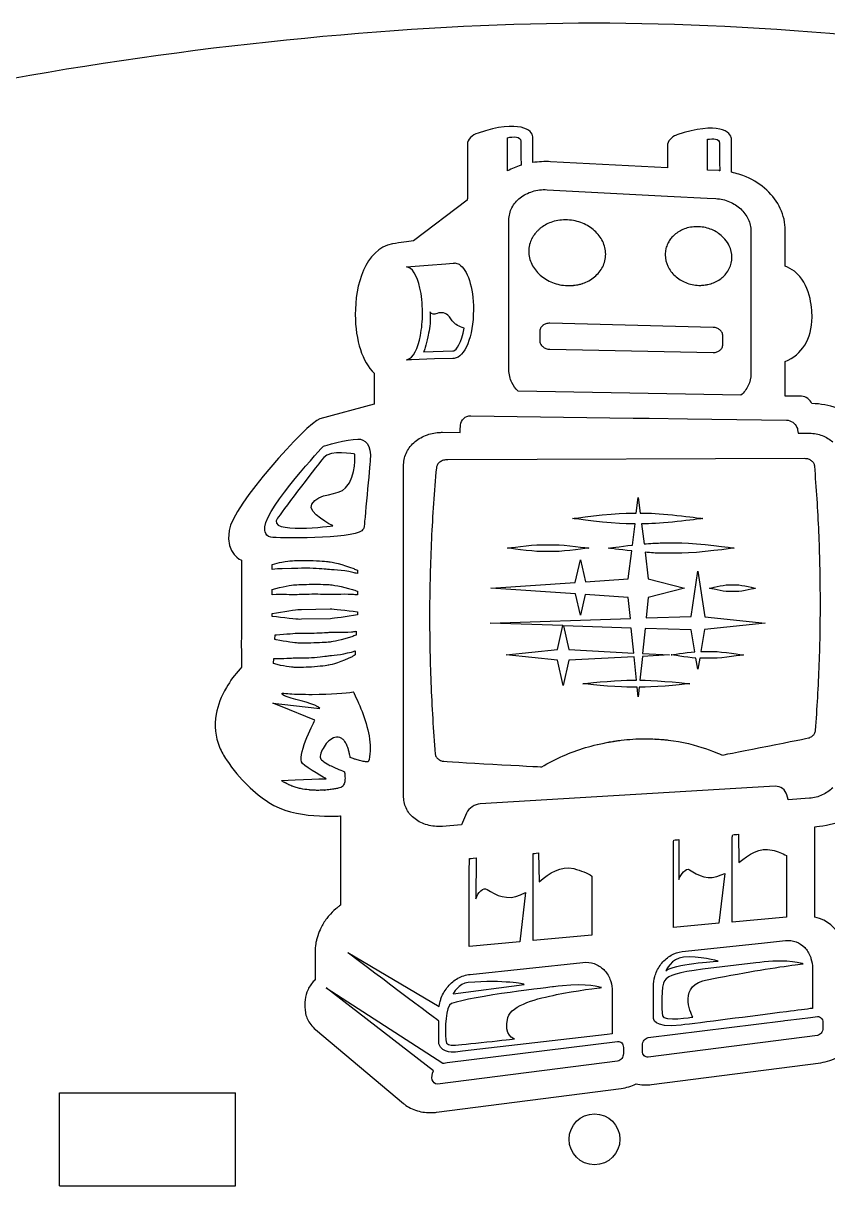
# Model space of a CAD drawing. Header units: millimetres. Extents: x -1166 to -93, y -857 to -63.
# Drawn here: x -667.8 to -622.8, y -812.4 to -747.3 of the extents above; entities that cross this region are included whole.
import ezdxf

# ---------------------------------------------------------------- set-up
doc = ezdxf.new("R2010")
doc.units = ezdxf.units.MM
doc.layers.add('CUTS', color=1, linetype='Continuous', true_color=0xff0000)
doc.layers.add('TEXT', color=5, linetype='Continuous', true_color=0x0000ff)

msp = doc.modelspace()

# ---------------------------------------------------------------- linework, layer by layer
at = {"layer": 'CUTS', "color": 1, "lineweight": 25, "true_color": 0xff0000}
for p, q in [((-665.76, -812.374), (-665.76, -807.174)), ((-665.76, -807.174), (-655.911, -807.174)), ((-655.911, -812.374), (-655.911, -807.174)), ((-665.76, -812.374), (-655.911, -812.374))]:
    msp.add_line(p, q, dxfattribs=at)
for points in [[(-635.853, -747.331), (-654.383, -747.331), (-681.561, -751.429), (-695.693, -758.414)], [(-576.014, -758.414), (-590.146, -751.429), (-617.324, -747.331), (-635.853, -747.331)], [(-637.26, -809.774), (-637.26, -808.988), (-636.622, -808.35), (-635.835, -808.35)], [(-635.835, -808.35), (-635.049, -808.35), (-634.411, -808.988), (-634.411, -809.774)], [(-635.835, -811.199), (-636.622, -811.199), (-637.26, -810.561), (-637.26, -809.774)], [(-634.411, -809.774), (-634.411, -810.561), (-635.049, -811.199), (-635.835, -811.199)]]:
    msp.add_open_spline(points, degree=3, dxfattribs=at)
at = {"layer": 'TEXT', "color": 5, "lineweight": 25, "true_color": 0x0000ff}
for points in [[(-640.704, -755.591), (-640.704, -753.734), (-640.704, -753.734)], [(-639.288, -755.126), (-639.288, -753.683)], [(-628.86, -755.578), (-629.516, -755.543), (-629.516, -753.824), (-629.516, -753.825)], [(-628.176, -755.671), (-628.176, -753.786)], [(-642.944, -754.102), (-642.944, -757)], [(-631.753, -754.183), (-631.753, -755.426), (-638.29, -755.077)], [(-638.48, -756.643), (-631.753, -756.998), (-629.537, -757.114), (-629.051, -757.14)], [(-642.95, -757.221), (-645.962, -759.503)], [(-640.624, -766.727), (-640.624, -758.354)], [(-627.084, -758.975), (-627.084, -766.935)], [(-625.17, -760.93), (-625.17, -759.064), (-625.165, -758.923)], [(-646.358, -760.965), (-645.133, -760.866), (-645.133, -760.866)], [(-645.133, -760.866), (-644.154, -760.785), (-643.741, -760.752)], [(-629.188, -764.346), (-638.333, -764.117)], [(-638.899, -764.585), (-638.899, -765.083)], [(-628.66, -765.304), (-628.66, -764.824)], [(-643.748, -766.084), (-643.755, -766.084), (-644.777, -766.115), (-646.08, -766.155), (-646.343, -766.162)], [(-645.394, -765.708), (-643.754, -765.659)], [(-643.743, -766.084), (-643.744, -766.084)], [(-643.678, -766.08), (-643.678, -766.08), (-643.703, -766.08)], [(-638.333, -765.573), (-629.188, -765.755)], [(-624.259, -768.205), (-625.17, -768.189), (-625.17, -766.249)], [(-648.161, -766.917), (-648.161, -768.638), (-651.2, -769.467)], [(-627.644, -768.143), (-630.75, -768.086), (-640.108, -767.915)], [(-642.761, -769.293), (-633.67, -769.418), (-632.769, -769.431), (-630.628, -769.46), (-629.271, -769.479), (-625.099, -769.536)], [(-643.356, -770.103), (-643.334, -769.817)], [(-624.474, -770.067), (-624.452, -770.188)], [(-644.344, -770.218), (-643.351, -770.221)], [(-624.447, -770.271), (-623.807, -770.271)], [(-646.511, -790.628), (-646.511, -772.015)], [(-624.064, -771.693), (-644.046, -771.75)], [(-634.069, -774.747), (-633.495, -774.747), (-633.386, -773.863), (-633.277, -774.747), (-632.815, -774.747)], [(-633.715, -776.53), (-633.568, -775.333), (-634.069, -775.333)], [(-632.815, -775.333), (-633.205, -775.333), (-633.065, -776.464)], [(-638.83, -776.507), (-638.049, -776.507)], [(-632.156, -776.411), (-630.946, -776.411)], [(-634.024, -784.093), (-633.48, -784.093), (-633.613, -782.778), (-637.262, -782.976), (-637.585, -784.394), (-637.908, -782.976), (-640.782, -782.67), (-637.908, -782.367), (-637.605, -781.034), (-641.665, -780.897), (-633.83, -780.631), (-633.946, -779.468), (-636.36, -779.302), (-636.624, -780.457), (-636.896, -779.265), (-641.64, -778.939), (-636.909, -778.614), (-636.624, -777.358), (-636.346, -778.576), (-633.946, -778.411), (-633.755, -776.857)], [(-638.049, -776.888), (-638.83, -776.888)], [(-633.009, -776.932), (-632.826, -778.411), (-630.795, -778.939), (-632.826, -779.467), (-632.941, -780.601), (-630.433, -780.517), (-630.053, -777.98), (-629.67, -780.543), (-626.285, -780.897), (-629.676, -781.249), (-629.886, -782.481), (-629.882, -782.481), (-629.882, -782.483)], [(-630.946, -776.981), (-632.156, -776.981)], [(-655.585, -777.378), (-655.585, -781.733)], [(-653.858, -777.896), (-653.858, -777.614)], [(-652.789, -777.845), (-653.305, -777.85)], [(-649.098, -777.941), (-649.098, -778.127)], [(-653.858, -779.314), (-653.858, -779.021)], [(-649.098, -779.11), (-649.098, -779.32)], [(-628.336, -778.752), (-627.985, -778.752), (-627.985, -778.752)], [(-627.893, -779.132), (-628.336, -779.132)], [(-627.985, -778.752), (-627.893, -778.752)], [(-653.858, -780.525), (-653.858, -780.35), (-653.858, -780.35)], [(-652.342, -780.134), (-652.228, -780.13), (-650.618, -780.099)], [(-649.098, -780.254), (-649.098, -780.434)], [(-650.598, -780.648), (-652.228, -780.68), (-652.323, -780.683)], [(-637.565, -781.04), (-637.262, -782.371), (-633.634, -782.567), (-633.775, -781.168), (-637.565, -781.04)], [(-653.72, -781.804), (-653.707, -781.547)], [(-649.164, -781.353), (-649.175, -781.568)], [(-630.219, -782.499), (-630.426, -781.276), (-632.999, -781.19), (-633.141, -782.59), (-631.636, -782.67), (-633.157, -782.753), (-633.293, -784.093), (-632.995, -784.093)], [(-655.592, -781.864), (-655.581, -782.737)], [(-649.218, -782.447), (-649.229, -782.677)], [(-655.585, -782.822), (-655.585, -783.365)], [(-653.787, -783.163), (-653.772, -782.865)], [(-629.949, -782.86), (-630.053, -783.472), (-630.16, -782.848)], [(-629.882, -782.483), (-629.188, -782.483)], [(-629.188, -782.864), (-629.882, -782.864)], [(-632.995, -784.473), (-633.331, -784.473), (-633.386, -785.02), (-633.441, -784.473), (-634.024, -784.473)], [(-651.484, -786.333), (-653.407, -785.548), (-653.825, -785.378), (-653.331, -785.432), (-651.208, -785.663)], [(-635.017, -787.545), (-635.014, -787.545)], [(-632.449, -787.38), (-632.453, -787.38)], [(-648.492, -788.662), (-648.499, -788.662)], [(-652.998, -789.908), (-652.994, -789.908)], [(-651.328, -790.253), (-651.332, -790.253)], [(-625.728, -790.025), (-626.996, -790.1), (-642.237, -791.004)], [(-625.008, -790.767), (-625.071, -790.51)], [(-623.807, -790.691), (-625.006, -790.783)], [(-642.988, -791.521), (-643.284, -792.176)], [(-650.05, -791.68), (-650.05, -796.682)], [(-643.286, -792.183), (-644.344, -792.265)], [(-628.129, -797.621), (-628.129, -792.865)], [(-627.788, -792.707), (-627.754, -794.29)], [(-623.514, -797.34), (-623.514, -792.286)], [(-628.747, -794.987), (-628.553, -794.9), (-628.871, -797.689), (-631.42, -797.924), (-631.42, -793.157)], [(-631.114, -793.008), (-631.126, -795.24)], [(-639.978, -796.094), (-639.698, -795.968), (-640.019, -798.724), (-642.849, -798.984), (-642.849, -794.83), (-642.825, -794.067)], [(-642.462, -794.036), (-642.474, -796.319)], [(-639.267, -798.653), (-639.266, -793.786)], [(-638.971, -793.755), (-638.937, -795.361)], [(-625.104, -793.894), (-625.104, -797.341), (-628.129, -797.621), (-628.129, -797.621)], [(-635.982, -795.044), (-635.982, -798.351), (-639.267, -798.653), (-639.267, -798.653)], [(-630.933, -799.274), (-626.494, -798.798), (-625.153, -798.655)], [(-651.462, -799.276), (-651.462, -800.843)], [(-649.64, -799.326), (-644.532, -802.353), (-644.532, -802.353)], [(-642.793, -800.55), (-636.49, -799.875)], [(-626.336, -799.853), (-626.581, -799.882), (-626.807, -799.909), (-626.81, -799.909), (-629.785, -800.261)], [(-623.636, -800.216), (-623.636, -802.448)], [(-644.839, -805.952), (-650.844, -801.301), (-644.319, -805.518)], [(-643.75, -801.642), (-639.778, -801.105)], [(-637.621, -801.187), (-637.865, -801.216), (-638.131, -801.247), (-638.133, -801.248)], [(-632.536, -802.998), (-632.536, -801.228)], [(-634.84, -801.494), (-634.84, -803.88), (-635.128, -803.913), (-643.219, -804.85), (-643.608, -804.895)], [(-652.031, -802.11), (-652.031, -802.413)], [(-644.544, -804.43), (-644.544, -803.163)], [(-632.829, -804.088), (-625.29, -803.151), (-625.185, -803.137), (-625.029, -803.119), (-624.361, -803.037), (-623.745, -802.959), (-623.361, -802.91), (-623.361, -802.91)], [(-623.065, -803.235), (-623.065, -803.568)], [(-651.441, -803.635), (-646.525, -807.769)], [(-644.085, -805.486), (-634.54, -804.3)], [(-633.15, -804.847), (-633.15, -804.501)], [(-623.361, -803.963), (-632.829, -805.178)], [(-634.216, -804.635), (-634.216, -804.983), (-634.216, -804.983)], [(-634.54, -805.397), (-644.62, -806.691)], [(-632.64, -806.709), (-623.177, -805.488)], [(-644.676, -808.263), (-634.344, -806.927)]]:
    msp.add_lwpolyline(points, dxfattribs=at)
for points in [[(-639.288, -753.683), (-639.288, -753.327), (-640.018, -752.69), (-642.349, -753.477)], [(-628.176, -753.786), (-628.176, -753.431), (-628.905, -752.793), (-631.236, -753.58)], [(-642.349, -753.477), (-642.677, -753.559), (-642.944, -753.838), (-642.944, -754.102)], [(-640.704, -753.734), (-640.381, -753.674), (-639.95, -753.648), (-639.95, -753.935)], [(-631.25, -753.587), (-631.535, -753.694), (-631.753, -753.944), (-631.753, -754.183)], [(-631.236, -753.58), (-631.243, -753.584), (-631.247, -753.585), (-631.25, -753.587)], [(-629.516, -753.825), (-629.205, -753.776), (-628.838, -753.774), (-628.838, -754.04)], [(-639.95, -753.935), (-639.95, -754.239), (-639.947, -754.875), (-639.945, -755.274)], [(-628.838, -754.04), (-628.838, -754.403), (-628.833, -755.244), (-628.832, -755.582)], [(-638.29, -755.077), (-638.63, -755.058), (-638.964, -755.077), (-639.288, -755.126)], [(-639.946, -755.274), (-640.214, -755.356), (-640.466, -755.464), (-640.704, -755.591)], [(-628.832, -755.582), (-628.841, -755.582), (-628.851, -755.578), (-628.86, -755.578)], [(-627.345, -755.929), (-627.61, -755.814), (-627.889, -755.731), (-628.176, -755.671)], [(-626.192, -756.675), (-626.521, -756.365), (-626.909, -756.113), (-627.345, -755.929)], [(-642.944, -757), (-642.944, -757.064), (-642.95, -757.221), (-642.95, -757.221)], [(-640.453, -757.652), (-640.344, -757.441), (-640.187, -757.252), (-639.991, -757.097)], [(-639.991, -757.097), (-639.797, -756.942), (-639.565, -756.821), (-639.309, -756.742)], [(-639.309, -756.742), (-639.054, -756.663), (-638.773, -756.628), (-638.48, -756.643)], [(-625.44, -757.699), (-625.615, -757.323), (-625.868, -756.978), (-626.192, -756.675)], [(-640.624, -758.354), (-640.624, -758.102), (-640.563, -757.867), (-640.453, -757.652)], [(-629.051, -757.14), (-628.776, -757.151), (-628.518, -757.216), (-628.282, -757.317)], [(-628.282, -757.317), (-628.046, -757.417), (-627.835, -757.554), (-627.657, -757.723)], [(-627.657, -757.723), (-627.48, -757.887), (-627.336, -758.081), (-627.238, -758.294)], [(-625.165, -758.923), (-625.165, -758.504), (-625.258, -758.092), (-625.44, -757.699)], [(-637.345, -758.334), (-637.64, -758.321), (-637.925, -758.358), (-638.184, -758.441)], [(-636.51, -758.516), (-636.765, -758.412), (-637.049, -758.347), (-637.345, -758.334)], [(-627.238, -758.294), (-627.138, -758.507), (-627.084, -758.737), (-627.084, -758.975)], [(-639.104, -759.03), (-639.153, -759.087), (-639.192, -759.148), (-639.233, -759.209)], [(-638.979, -758.907), (-639.02, -758.947), (-639.065, -758.987), (-639.104, -759.03)], [(-638.874, -758.803), (-638.912, -758.836), (-638.942, -758.873), (-638.979, -758.907)], [(-638.813, -758.764), (-638.833, -758.779), (-638.855, -758.789), (-638.874, -758.803)], [(-638.184, -758.441), (-638.418, -758.514), (-638.629, -758.626), (-638.813, -758.764)], [(-635.832, -758.939), (-636.025, -758.765), (-636.254, -758.622), (-636.51, -758.516)], [(-635.376, -759.539), (-635.484, -759.317), (-635.641, -759.114), (-635.832, -758.939)], [(-630.729, -758.813), (-630.943, -758.882), (-631.135, -758.988), (-631.3, -759.119)], [(-630, -758.717), (-630.257, -758.705), (-630.505, -758.739), (-630.729, -758.813)], [(-629.277, -758.878), (-629.499, -758.785), (-629.742, -758.73), (-630, -758.717)], [(-628.963, -759.043), (-629.062, -758.98), (-629.167, -758.925), (-629.277, -758.878)], [(-628.688, -759.255), (-628.772, -759.178), (-628.865, -759.108), (-628.963, -759.043)], [(-647.132, -759.68), (-648.682, -759.97), (-649.224, -761.989), (-649.218, -763.632)], [(-645.962, -759.503), (-646.292, -759.538), (-646.676, -759.595), (-647.132, -759.68)], [(-639.465, -759.703), (-639.467, -759.715), (-639.469, -759.726), (-639.471, -759.737)], [(-639.351, -759.398), (-639.399, -759.495), (-639.438, -759.597), (-639.465, -759.703)], [(-639.341, -759.372), (-639.346, -759.381), (-639.347, -759.39), (-639.351, -759.398)], [(-639.331, -759.356), (-639.334, -759.363), (-639.337, -759.367), (-639.341, -759.372)], [(-639.233, -759.209), (-639.266, -759.259), (-639.303, -759.303), (-639.331, -759.356)], [(-635.209, -760.257), (-635.209, -760.005), (-635.27, -759.763), (-635.376, -759.539)], [(-631.739, -759.66), (-631.782, -759.75), (-631.815, -759.844), (-631.841, -759.941)], [(-631.734, -759.645), (-631.735, -759.65), (-631.736, -759.655), (-631.739, -759.66)], [(-631.718, -759.62), (-631.722, -759.629), (-631.729, -759.635), (-631.734, -759.645)], [(-631.575, -759.398), (-631.628, -759.466), (-631.677, -759.543), (-631.718, -759.62)], [(-631.55, -759.364), (-631.558, -759.374), (-631.566, -759.387), (-631.575, -759.398)], [(-631.348, -759.158), (-631.419, -759.222), (-631.489, -759.288), (-631.55, -759.364)], [(-631.327, -759.138), (-631.335, -759.144), (-631.341, -759.153), (-631.348, -759.158)], [(-631.3, -759.119), (-631.308, -759.126), (-631.319, -759.131), (-631.327, -759.138)], [(-628.538, -759.414), (-628.585, -759.359), (-628.634, -759.306), (-628.688, -759.255)], [(-628.535, -759.417), (-628.536, -759.417), (-628.536, -759.414), (-628.538, -759.414)], [(-628.293, -759.791), (-628.354, -759.657), (-628.438, -759.533), (-628.535, -759.417)], [(-639.471, -759.737), (-639.497, -759.848), (-639.514, -759.966), (-639.514, -760.087)], [(-639.514, -760.087), (-639.514, -760.34), (-639.452, -760.586), (-639.341, -760.811)], [(-635.376, -760.958), (-635.27, -760.745), (-635.209, -760.508), (-635.209, -760.257)], [(-631.846, -759.971), (-631.867, -760.072), (-631.882, -760.176), (-631.882, -760.282)], [(-631.882, -760.282), (-631.882, -760.509), (-631.829, -760.728), (-631.734, -760.929)], [(-631.841, -759.941), (-631.842, -759.95), (-631.843, -759.962), (-631.846, -759.971)], [(-628.147, -760.43), (-628.147, -760.205), (-628.2, -759.989), (-628.293, -759.791)], [(-645.599, -762.151), (-645.76, -761.435), (-646.042, -760.971), (-646.358, -760.965)], [(-643.741, -760.752), (-643.725, -760.749), (-643.711, -760.749), (-643.695, -760.749)], [(-643.695, -760.749), (-643.681, -760.749), (-643.666, -760.745), (-643.652, -760.745)], [(-643.652, -760.745), (-643.568, -760.749), (-643.486, -760.772), (-643.407, -760.82)], [(-643.407, -760.82), (-642.95, -761.095), (-642.607, -762.102), (-642.608, -763.365)], [(-639.341, -760.811), (-639.231, -761.038), (-639.071, -761.244), (-638.874, -761.417)], [(-635.832, -761.523), (-635.641, -761.364), (-635.484, -761.174), (-635.376, -760.958)], [(-631.734, -760.929), (-631.637, -761.129), (-631.499, -761.313), (-631.327, -761.467)], [(-628.293, -761.056), (-628.2, -760.866), (-628.147, -760.654), (-628.147, -760.43)], [(-624.656, -761.206), (-624.811, -761.088), (-624.986, -760.997), (-625.17, -760.93)], [(-638.874, -761.418), (-638.676, -761.592), (-638.442, -761.735), (-638.184, -761.838)], [(-636.146, -761.734), (-636.033, -761.674), (-635.928, -761.603), (-635.832, -761.523)], [(-631.327, -761.467), (-631.157, -761.623), (-630.955, -761.751), (-630.729, -761.842)], [(-629.249, -761.878), (-629.039, -761.803), (-628.848, -761.696), (-628.688, -761.561)], [(-628.688, -761.561), (-628.612, -761.495), (-628.544, -761.423), (-628.48, -761.347)], [(-628.48, -761.347), (-628.406, -761.257), (-628.343, -761.159), (-628.293, -761.056)], [(-623.667, -763.771), (-623.667, -763.23), (-623.761, -761.895), (-624.656, -761.206)], [(-645.458, -763.522), (-645.458, -763.011), (-645.511, -762.544), (-645.599, -762.151)], [(-638.184, -761.838), (-637.925, -761.94), (-637.64, -762.001), (-637.345, -762.011)], [(-637.345, -762.011), (-637.244, -762.015), (-637.147, -762.011), (-637.051, -762.001)], [(-637.051, -762.001), (-637.028, -761.998), (-637.006, -761.998), (-636.983, -761.994)], [(-636.983, -761.994), (-636.887, -761.984), (-636.795, -761.97), (-636.706, -761.95)], [(-636.706, -761.95), (-636.701, -761.946), (-636.699, -761.946), (-636.695, -761.946)], [(-636.695, -761.946), (-636.632, -761.93), (-636.57, -761.913), (-636.51, -761.894)], [(-636.51, -761.894), (-636.497, -761.888), (-636.484, -761.881), (-636.472, -761.875)], [(-636.472, -761.875), (-636.363, -761.839), (-636.258, -761.794), (-636.16, -761.741)], [(-636.16, -761.741), (-636.156, -761.741), (-636.15, -761.737), (-636.146, -761.734)], [(-630.729, -761.842), (-630.505, -761.932), (-630.257, -761.987), (-630, -761.996)], [(-630, -761.996), (-629.926, -761.999), (-629.852, -761.996), (-629.78, -761.989)], [(-629.78, -761.989), (-629.758, -761.989), (-629.736, -761.985), (-629.712, -761.984)], [(-629.712, -761.984), (-629.661, -761.977), (-629.612, -761.971), (-629.564, -761.963)], [(-629.564, -761.963), (-629.54, -761.957), (-629.518, -761.953), (-629.495, -761.95)], [(-629.495, -761.95), (-629.445, -761.938), (-629.394, -761.925), (-629.346, -761.911)], [(-629.346, -761.911), (-629.328, -761.906), (-629.309, -761.9), (-629.292, -761.896)], [(-629.292, -761.896), (-629.288, -761.892), (-629.282, -761.891), (-629.277, -761.89)], [(-629.277, -761.89), (-629.267, -761.886), (-629.259, -761.882), (-629.249, -761.878)], [(-645.571, -764.795), (-645.498, -764.419), (-645.457, -763.986), (-645.458, -763.522)], [(-645.045, -763.47), (-645.027, -763.59), (-645.021, -763.713), (-645.022, -763.837)], [(-644.712, -763.599), (-644.736, -763.611), (-644.947, -763.657), (-645.045, -763.47)], [(-644.03, -763.663), (-644.238, -763.493), (-644.492, -763.492), (-644.712, -763.599)], [(-642.608, -763.365), (-642.612, -764.857), (-643.097, -766.036), (-643.678, -766.08)], [(-649.218, -763.632), (-649.209, -765.113), (-648.817, -766.273), (-648.161, -766.917)], [(-645.022, -763.837), (-645.024, -764.231), (-645.105, -764.625), (-645.153, -764.875)], [(-643.707, -764.074), (-643.837, -763.956), (-643.893, -763.776), (-644.03, -763.663)], [(-643.574, -764.184), (-643.619, -764.151), (-643.664, -764.115), (-643.707, -764.074)], [(-643.239, -764.357), (-643.355, -764.316), (-643.466, -764.261), (-643.574, -764.184)], [(-638.738, -764.253), (-638.785, -764.294), (-638.824, -764.34), (-638.852, -764.395)], [(-638.734, -764.248), (-638.736, -764.248), (-638.736, -764.252), (-638.738, -764.253)], [(-638.723, -764.243), (-638.728, -764.246), (-638.731, -764.246), (-638.734, -764.248)], [(-638.554, -764.149), (-638.617, -764.17), (-638.674, -764.203), (-638.723, -764.243)], [(-638.333, -764.117), (-638.412, -764.113), (-638.486, -764.126), (-638.554, -764.149)], [(-625.17, -766.249), (-624.24, -765.878), (-623.667, -765.017), (-623.667, -763.771)], [(-646.29, -766.151), (-645.981, -766.061), (-645.715, -765.541), (-645.571, -764.795)], [(-645.153, -764.875), (-645.195, -765.097), (-645.249, -765.299), (-645.309, -765.48)], [(-643.707, -765.656), (-643.565, -765.641), (-643.273, -765.196), (-643.125, -764.393)], [(-643.125, -764.393), (-643.164, -764.383), (-643.202, -764.37), (-643.239, -764.357)], [(-638.859, -764.411), (-638.884, -764.465), (-638.899, -764.522), (-638.899, -764.585)], [(-638.855, -764.399), (-638.858, -764.402), (-638.856, -764.406), (-638.859, -764.411)], [(-638.852, -764.395), (-638.852, -764.395), (-638.855, -764.395), (-638.855, -764.399)], [(-628.983, -764.388), (-629.046, -764.363), (-629.115, -764.347), (-629.188, -764.346)], [(-628.815, -764.491), (-628.862, -764.449), (-628.92, -764.412), (-628.983, -764.388)], [(-628.702, -764.643), (-628.729, -764.586), (-628.767, -764.534), (-628.815, -764.491)], [(-628.66, -764.824), (-628.66, -764.761), (-628.675, -764.7), (-628.702, -764.643)], [(-645.309, -765.48), (-645.336, -765.56), (-645.364, -765.637), (-645.394, -765.708)], [(-638.899, -765.083), (-638.899, -765.15), (-638.885, -765.212), (-638.855, -765.271)], [(-638.855, -765.271), (-638.827, -765.328), (-638.785, -765.382), (-638.734, -765.426)], [(-638.734, -765.426), (-638.682, -765.47), (-638.622, -765.507), (-638.554, -765.531)], [(-638.554, -765.531), (-638.486, -765.557), (-638.412, -765.572), (-638.333, -765.573)], [(-628.815, -765.627), (-628.767, -765.587), (-628.729, -765.537), (-628.702, -765.483)], [(-628.702, -765.483), (-628.675, -765.429), (-628.66, -765.368), (-628.66, -765.304)], [(-646.343, -766.162), (-646.325, -766.158), (-646.308, -766.155), (-646.29, -766.151)], [(-643.754, -765.659), (-643.739, -765.655), (-643.724, -765.655), (-643.707, -765.655)], [(-643.744, -766.084), (-643.746, -766.084), (-643.747, -766.084), (-643.748, -766.084)], [(-643.703, -766.08), (-643.717, -766.08), (-643.729, -766.085), (-643.743, -766.084)], [(-629.188, -765.755), (-629.115, -765.755), (-629.046, -765.746), (-628.983, -765.724)], [(-628.983, -765.724), (-628.92, -765.702), (-628.862, -765.668), (-628.815, -765.627)], [(-640.453, -767.438), (-640.563, -767.219), (-640.624, -766.978), (-640.624, -766.727)], [(-640.108, -767.915), (-640.249, -767.773), (-640.368, -767.613), (-640.453, -767.438)], [(-627.084, -766.935), (-627.084, -767.175), (-627.138, -767.402), (-627.238, -767.608)], [(-627.238, -767.608), (-627.333, -767.809), (-627.473, -767.99), (-627.644, -768.143)], [(-623.676, -768.614), (-623.772, -768.385), (-624.011, -768.209), (-624.259, -768.205)], [(-622.267, -768.861), (-622.714, -768.703), (-623.189, -768.621), (-623.676, -768.614)], [(-643.334, -769.817), (-643.311, -769.525), (-643.053, -769.289), (-642.761, -769.293)], [(-651.2, -769.467), (-651.913, -769.69), (-656.099, -774.344), (-656.278, -775.712)], [(-643.351, -770.221), (-643.357, -770.183), (-643.36, -770.144), (-643.356, -770.103)], [(-625.099, -769.536), (-624.849, -769.54), (-624.606, -769.718), (-624.509, -769.949)], [(-624.509, -769.949), (-624.493, -769.988), (-624.481, -770.028), (-624.474, -770.067)], [(-651, -771), (-651, -771), (-649.648, -770.595), (-649.082, -770.595)], [(-649.082, -770.595), (-648.675, -770.595), (-648.289, -770.863), (-648.381, -771.791)], [(-646.338, -771.313), (-646.228, -771.097), (-646.07, -770.903), (-645.872, -770.741)], [(-645.872, -770.741), (-645.675, -770.579), (-645.442, -770.447), (-645.184, -770.356)], [(-645.184, -770.356), (-644.954, -770.276), (-644.703, -770.23), (-644.441, -770.221)], [(-644.441, -770.221), (-644.409, -770.221), (-644.377, -770.218), (-644.344, -770.218)], [(-624.452, -770.188), (-624.447, -770.217), (-624.447, -770.244), (-624.447, -770.271)], [(-623.807, -770.271), (-623.554, -770.274), (-623.313, -770.32), (-623.094, -770.404)], [(-623.094, -770.404), (-622.874, -770.488), (-622.678, -770.609), (-622.51, -770.759)], [(-654.272, -775.503), (-654.128, -774.32), (-651, -771), (-651, -771)], [(-649.249, -771.434), (-649.249, -771.434), (-650.619, -771.191), (-650.975, -771.622)], [(-646.511, -772.015), (-646.511, -771.767), (-646.448, -771.529), (-646.338, -771.313)], [(-650.975, -771.622), (-651.613, -772.393), (-653.381, -774.757), (-653.565, -775.019)], [(-649.755, -773.331), (-649.11, -772.613), (-649.249, -771.434), (-649.249, -771.434)], [(-648.381, -771.791), (-648.397, -771.961), (-648.723, -775.519), (-648.723, -775.519)], [(-644.62, -772.026), (-644.655, -772.08), (-644.676, -772.139), (-644.682, -772.201)], [(-644.479, -771.884), (-644.537, -771.924), (-644.585, -771.972), (-644.62, -772.026)], [(-644.281, -771.785), (-644.354, -771.808), (-644.421, -771.843), (-644.479, -771.884)], [(-644.046, -771.75), (-644.128, -771.75), (-644.208, -771.763), (-644.281, -771.785)], [(-623.862, -771.725), (-623.926, -771.704), (-623.993, -771.692), (-624.064, -771.693)], [(-623.693, -771.814), (-623.742, -771.777), (-623.8, -771.747), (-623.862, -771.725)], [(-623.571, -771.945), (-623.602, -771.896), (-623.644, -771.851), (-623.693, -771.814)], [(-623.519, -772.107), (-623.523, -772.049), (-623.542, -771.996), (-623.571, -771.945)], [(-644.682, -772.201), (-644.803, -773.53), (-644.894, -774.866), (-644.956, -776.203)], [(-623.285, -775.793), (-623.339, -774.56), (-623.415, -773.33), (-623.519, -772.104)], [(-651.651, -774.232), (-651.29, -773.588), (-650.159, -773.779), (-649.755, -773.331)], [(-650.468, -775.45), (-650.468, -775.45), (-651.934, -774.737), (-651.651, -774.232)], [(-653.565, -775.019), (-654.222, -775.958), (-650.468, -775.45), (-650.468, -775.45)], [(-637.067, -775.041), (-637.067, -775.041), (-634.953, -774.747), (-634.069, -774.747)], [(-634.069, -775.333), (-634.93, -775.333), (-637.067, -775.041), (-637.067, -775.041)], [(-632.815, -774.747), (-631.953, -774.747), (-629.777, -775.041), (-629.777, -775.041)], [(-629.777, -775.041), (-629.777, -775.041), (-631.931, -775.333), (-632.815, -775.333)], [(-656.278, -775.712), (-656.456, -777.081), (-655.585, -777.378), (-655.585, -777.378)], [(-654.266, -775.778), (-654.276, -775.729), (-654.272, -775.503), (-654.272, -775.503)], [(-653.945, -776.09), (-654.122, -776.059), (-654.234, -775.932), (-654.266, -775.778)], [(-648.856, -775.723), (-649.408, -776.203), (-653.6, -776.149), (-653.945, -776.09)], [(-648.764, -775.626), (-648.787, -775.661), (-648.819, -775.694), (-648.856, -775.723)], [(-648.723, -775.519), (-648.728, -775.554), (-648.741, -775.591), (-648.764, -775.626)], [(-623.2, -779.492), (-623.203, -778.257), (-623.231, -777.024), (-623.285, -775.793)], [(-644.956, -776.203), (-645.02, -777.54), (-645.054, -778.881), (-645.059, -780.219)], [(-640.699, -776.699), (-640.699, -776.699), (-639.381, -776.507), (-638.83, -776.507)], [(-638.049, -776.507), (-637.511, -776.507), (-636.155, -776.699), (-636.155, -776.699)], [(-635.049, -776.697), (-635.049, -776.697), (-634.42, -776.608), (-633.715, -776.53)], [(-633.065, -776.464), (-632.717, -776.433), (-632.392, -776.411), (-632.156, -776.411)], [(-630.946, -776.411), (-630.114, -776.411), (-628.015, -776.697), (-628.015, -776.697)], [(-638.83, -776.888), (-639.367, -776.888), (-640.699, -776.699), (-640.699, -776.699)], [(-636.155, -776.699), (-636.155, -776.699), (-637.498, -776.888), (-638.049, -776.888)], [(-633.755, -776.857), (-634.442, -776.78), (-635.049, -776.697), (-635.049, -776.697)], [(-632.156, -776.981), (-632.375, -776.981), (-632.679, -776.961), (-633.009, -776.932)], [(-628.015, -776.697), (-628.015, -776.697), (-630.092, -776.981), (-630.946, -776.981)], [(-653.858, -777.614), (-653.671, -777.553), (-653.488, -777.514), (-653.329, -777.482)], [(-653.305, -777.85), (-653.471, -777.857), (-653.664, -777.866), (-653.858, -777.896)], [(-653.329, -777.482), (-653.07, -777.434), (-652.872, -777.411), (-652.803, -777.407)], [(-652.803, -777.407), (-652.757, -777.404), (-652.523, -777.394), (-652.228, -777.39)], [(-652.228, -777.829), (-652.516, -777.833), (-652.744, -777.843), (-652.789, -777.845)], [(-652.228, -777.39), (-652.079, -777.386), (-651.916, -777.386), (-651.75, -777.393)], [(-651.757, -777.829), (-651.919, -777.825), (-652.081, -777.825), (-652.228, -777.829)], [(-650.728, -777.895), (-650.794, -777.886), (-651.274, -777.838), (-651.757, -777.829)], [(-651.75, -777.393), (-651.259, -777.402), (-650.767, -777.451), (-650.698, -777.46)], [(-649.348, -778.057), (-649.947, -777.92), (-650.593, -777.911), (-650.728, -777.895)], [(-650.698, -777.46), (-650.561, -777.477), (-649.904, -777.597), (-649.306, -777.847)], [(-649.306, -777.847), (-649.235, -777.877), (-649.166, -777.908), (-649.098, -777.941)], [(-649.098, -778.127), (-649.18, -778.102), (-649.263, -778.079), (-649.348, -778.06)], [(-653.858, -779.021), (-653.307, -778.843), (-652.736, -778.763), (-652.614, -778.752)], [(-652.614, -778.752), (-652.579, -778.748), (-652.429, -778.742), (-652.228, -778.735)], [(-652.228, -778.735), (-652.059, -778.728), (-651.854, -778.722), (-651.646, -778.721)], [(-651.646, -778.721), (-651.195, -778.715), (-650.742, -778.736), (-650.679, -778.738)], [(-650.679, -778.738), (-650.552, -778.746), (-649.947, -778.841), (-649.381, -779.013)], [(-649.381, -779.013), (-649.284, -779.042), (-649.19, -779.075), (-649.098, -779.109)], [(-629.394, -778.942), (-629.394, -778.942), (-628.647, -778.752), (-628.336, -778.752)], [(-628.336, -779.132), (-628.639, -779.132), (-629.394, -778.942), (-629.394, -778.942)], [(-627.893, -778.752), (-627.588, -778.752), (-626.82, -778.942), (-626.82, -778.942)], [(-626.82, -778.942), (-626.82, -778.942), (-627.58, -779.132), (-627.893, -779.132)], [(-652.603, -779.314), (-652.725, -779.324), (-653.306, -779.272), (-653.858, -779.314)], [(-652.228, -779.297), (-652.423, -779.304), (-652.569, -779.311), (-652.603, -779.314)], [(-651.646, -779.283), (-651.853, -779.283), (-652.059, -779.291), (-652.228, -779.297)], [(-650.689, -779.301), (-650.751, -779.297), (-651.198, -779.278), (-651.646, -779.283)], [(-649.4, -779.293), (-649.966, -779.263), (-650.563, -779.308), (-650.689, -779.301)], [(-649.098, -779.32), (-649.196, -779.309), (-649.297, -779.299), (-649.4, -779.293)], [(-623.261, -783.195), (-623.214, -781.96), (-623.196, -780.724), (-623.2, -779.492)], [(-653.858, -780.35), (-653.277, -780.257), (-652.483, -780.136), (-652.342, -780.134)], [(-650.618, -780.099), (-650.477, -780.095), (-649.683, -780.186), (-649.098, -780.254)], [(-649.098, -780.434), (-649.677, -780.526), (-650.458, -780.645), (-650.598, -780.648)], [(-645.059, -780.219), (-645.064, -781.559), (-645.04, -782.899), (-644.988, -784.234)], [(-652.323, -780.683), (-652.464, -780.687), (-653.271, -780.595), (-653.858, -780.525)], [(-655.585, -781.733), (-655.589, -781.776), (-655.592, -781.821), (-655.592, -781.864)], [(-653.639, -781.822), (-653.667, -781.816), (-653.693, -781.809), (-653.72, -781.804)], [(-653.707, -781.547), (-653.68, -781.547), (-653.655, -781.544), (-653.627, -781.544)], [(-653.627, -781.544), (-653.097, -781.513), (-652.536, -781.452), (-652.419, -781.455)], [(-652.419, -781.455), (-652.393, -781.455), (-652.29, -781.455), (-652.151, -781.459)], [(-652.151, -781.459), (-651.98, -781.459), (-651.754, -781.459), (-651.525, -781.45)], [(-651.525, -781.45), (-651.108, -781.44), (-650.691, -781.409), (-650.632, -781.403)], [(-650.632, -781.403), (-650.515, -781.393), (-649.957, -781.42), (-649.429, -781.381)], [(-649.414, -781.657), (-649.943, -781.835), (-650.507, -781.947), (-650.626, -781.957)], [(-649.429, -781.381), (-649.338, -781.375), (-649.25, -781.365), (-649.164, -781.353)], [(-649.175, -781.568), (-649.252, -781.599), (-649.332, -781.63), (-649.414, -781.657)], [(-652.431, -782.01), (-652.55, -782.006), (-653.11, -781.931), (-653.639, -781.822)], [(-652.181, -782.013), (-652.312, -782.013), (-652.405, -782.01), (-652.431, -782.01)], [(-651.529, -782.006), (-651.77, -782.013), (-652.009, -782.014), (-652.181, -782.013)], [(-650.626, -781.957), (-650.685, -781.963), (-651.108, -781.996), (-651.529, -782.006)], [(-649.433, -782.513), (-649.36, -782.493), (-649.288, -782.469), (-649.218, -782.444)], [(-655.581, -782.737), (-655.584, -782.764), (-655.585, -782.793), (-655.585, -782.822)], [(-653.772, -782.865), (-653.257, -782.896), (-652.74, -782.834), (-652.626, -782.842)], [(-652.626, -782.842), (-652.591, -782.842), (-652.431, -782.846), (-652.219, -782.842)], [(-652.219, -782.842), (-652.056, -782.839), (-651.864, -782.835), (-651.669, -782.822)], [(-651.669, -782.822), (-651.221, -782.797), (-650.776, -782.729), (-650.715, -782.717)], [(-650.715, -782.717), (-650.59, -782.695), (-649.991, -782.671), (-649.433, -782.513)], [(-649.396, -782.772), (-649.953, -783.066), (-650.561, -783.224), (-650.689, -783.245)], [(-649.229, -782.677), (-649.284, -782.711), (-649.339, -782.742), (-649.396, -782.772)], [(-631.544, -782.671), (-631.544, -782.671), (-630.772, -782.546), (-630.219, -782.499)], [(-630.16, -782.848), (-630.71, -782.805), (-631.544, -782.671), (-631.544, -782.671)], [(-629.882, -782.864), (-629.903, -782.864), (-629.926, -782.864), (-629.949, -782.86)], [(-629.188, -782.483), (-628.709, -782.483), (-627.505, -782.673), (-627.505, -782.673)], [(-627.505, -782.673), (-627.505, -782.673), (-628.698, -782.864), (-629.188, -782.864)], [(-655.665, -783.453), (-655.962, -783.787), (-656.218, -784.136), (-656.426, -784.492)], [(-655.585, -783.365), (-655.61, -783.394), (-655.638, -783.423), (-655.665, -783.453)], [(-652.638, -783.37), (-652.754, -783.36), (-653.265, -783.314), (-653.787, -783.163)], [(-652.245, -783.373), (-652.449, -783.377), (-652.602, -783.373), (-652.638, -783.37)], [(-651.663, -783.352), (-651.87, -783.366), (-652.075, -783.372), (-652.245, -783.373)], [(-650.689, -783.245), (-650.753, -783.258), (-651.208, -783.327), (-651.663, -783.352)], [(-623.471, -786.898), (-623.375, -785.665), (-623.306, -784.43), (-623.261, -783.195)], [(-644.988, -784.234), (-644.936, -785.567), (-644.854, -786.896), (-644.743, -788.219)], [(-636.482, -784.283), (-636.482, -784.283), (-634.748, -784.093), (-634.024, -784.093)], [(-634.024, -784.473), (-634.73, -784.473), (-636.482, -784.283), (-636.482, -784.283)], [(-632.995, -784.093), (-632.289, -784.093), (-630.505, -784.283), (-630.505, -784.283)], [(-630.505, -784.283), (-630.505, -784.283), (-632.271, -784.473), (-632.995, -784.473)], [(-656.426, -784.492), (-656.719, -784.99), (-656.911, -785.494), (-656.997, -785.987)], [(-653.027, -785.019), (-653.237, -784.948), (-653.36, -784.88), (-653.305, -784.818)], [(-653.305, -784.818), (-653.303, -784.815), (-653.302, -784.814), (-653.299, -784.811)], [(-653.299, -784.811), (-653.185, -784.826), (-653.046, -784.839), (-652.878, -784.849)], [(-651.208, -785.663), (-651.358, -785.422), (-652.483, -785.205), (-653.027, -785.019)], [(-652.878, -784.849), (-652.566, -784.868), (-652.155, -784.88), (-651.626, -784.88)], [(-651.626, -784.88), (-650.532, -784.88), (-649.803, -784.824), (-649.33, -784.736)], [(-649.33, -784.736), (-649.314, -784.769), (-649.298, -784.799), (-649.283, -784.833)], [(-649.283, -784.833), (-649.123, -785.155), (-648.938, -785.564), (-648.778, -786.006)], [(-656.997, -785.987), (-657.11, -786.629), (-657.046, -787.252), (-656.807, -787.832)], [(-652.163, -788.75), (-652.543, -788.382), (-651.575, -786.555), (-651.484, -786.333)], [(-648.778, -786.006), (-648.618, -786.447), (-648.481, -786.924), (-648.418, -787.382)], [(-623.521, -787.065), (-623.493, -787.012), (-623.474, -786.956), (-623.471, -786.898)], [(-650.612, -787.417), (-650.721, -787.497), (-650.82, -787.604), (-650.904, -787.721)], [(-650.261, -787.28), (-650.383, -787.287), (-650.504, -787.338), (-650.612, -787.417)], [(-650.088, -787.299), (-650.142, -787.282), (-650.202, -787.275), (-650.261, -787.28)], [(-649.934, -787.382), (-649.983, -787.344), (-650.035, -787.316), (-650.088, -787.299)], [(-649.799, -787.526), (-649.841, -787.467), (-649.886, -787.419), (-649.934, -787.382)], [(-649.683, -787.731), (-649.72, -787.653), (-649.758, -787.584), (-649.799, -787.526)], [(-648.418, -787.382), (-648.355, -787.841), (-648.362, -788.284), (-648.492, -788.662)], [(-635.669, -787.683), (-635.546, -787.652), (-635.422, -787.63), (-635.297, -787.604)], [(-635.297, -787.604), (-635.208, -787.587), (-635.118, -787.563), (-635.027, -787.548)], [(-635.027, -787.548), (-635.024, -787.548), (-635.02, -787.548), (-635.017, -787.545)], [(-635.014, -787.545), (-634.995, -787.541), (-634.977, -787.541), (-634.96, -787.537)], [(-634.96, -787.537), (-634.916, -787.531), (-634.874, -787.525), (-634.829, -787.518)], [(-634.829, -787.518), (-634.821, -787.515), (-634.814, -787.515), (-634.805, -787.515)], [(-634.805, -787.515), (-634.787, -787.511), (-634.768, -787.508), (-634.748, -787.506)], [(-634.748, -787.506), (-634.667, -787.491), (-634.584, -787.48), (-634.503, -787.469)], [(-634.503, -787.469), (-634.453, -787.463), (-634.401, -787.454), (-634.351, -787.447)], [(-634.351, -787.447), (-634.129, -787.42), (-633.906, -787.399), (-633.683, -787.386)], [(-633.683, -787.386), (-633.48, -787.373), (-633.278, -787.368), (-633.078, -787.367)], [(-633.078, -787.367), (-633.022, -787.363), (-632.966, -787.367), (-632.909, -787.367)], [(-632.909, -787.367), (-632.755, -787.367), (-632.602, -787.372), (-632.449, -787.38)], [(-632.453, -787.38), (-632.42, -787.38), (-632.385, -787.38), (-632.352, -787.38)], [(-632.352, -787.38), (-632.333, -787.383), (-632.318, -787.383), (-632.302, -787.385)], [(-632.302, -787.385), (-632.303, -787.385), (-632.304, -787.385), (-632.306, -787.385)], [(-632.306, -787.385), (-632.187, -787.391), (-632.073, -787.404), (-631.956, -787.413)], [(-631.956, -787.413), (-631.874, -787.422), (-631.789, -787.427), (-631.707, -787.436)], [(-631.707, -787.436), (-630.146, -787.595), (-628.703, -788.28), (-628.703, -788.28)], [(-628.703, -788.28), (-628.306, -788.203), (-623.875, -787.331), (-623.812, -787.304)], [(-623.812, -787.304), (-623.748, -787.279), (-623.69, -787.245), (-623.641, -787.204)], [(-623.641, -787.204), (-623.592, -787.163), (-623.551, -787.116), (-623.521, -787.065)], [(-656.807, -787.832), (-656.703, -788.087), (-656.57, -788.322), (-656.422, -788.545)], [(-651.103, -788.084), (-651.151, -788.203), (-651.178, -788.316), (-651.178, -788.404)], [(-650.904, -787.721), (-650.988, -787.838), (-651.055, -787.965), (-651.103, -788.084)], [(-649.618, -787.91), (-649.638, -787.845), (-649.659, -787.784), (-649.683, -787.731)], [(-649.563, -788.107), (-649.579, -788.044), (-649.597, -787.974), (-649.618, -787.91)], [(-649.523, -788.289), (-649.535, -788.235), (-649.548, -788.173), (-649.563, -788.107)], [(-649.499, -788.42), (-649.503, -788.389), (-649.512, -788.342), (-649.523, -788.289)], [(-644.743, -788.219), (-644.737, -788.282), (-644.715, -788.339), (-644.68, -788.391)], [(-637.597, -788.327), (-637.189, -788.148), (-636.769, -787.992), (-636.337, -787.862)], [(-636.337, -787.862), (-636.125, -787.798), (-635.91, -787.739), (-635.692, -787.688)], [(-635.692, -787.688), (-635.683, -787.684), (-635.676, -787.683), (-635.669, -787.683)], [(-656.422, -788.545), (-655.663, -789.684), (-654.824, -790.402), (-654.058, -790.926)], [(-650.852, -789.602), (-650.852, -789.602), (-651.895, -789.008), (-652.163, -788.75)], [(-651.178, -788.404), (-651.178, -788.466), (-651.125, -788.533), (-651.04, -788.603)], [(-651.04, -788.603), (-650.954, -788.675), (-650.833, -788.747), (-650.697, -788.821)], [(-650.697, -788.821), (-650.612, -788.866), (-650.519, -788.91), (-650.425, -788.953)], [(-650.425, -788.953), (-650.37, -788.979), (-650.313, -789.005), (-650.257, -789.03)], [(-649.266, -788.499), (-649.356, -788.471), (-649.436, -788.443), (-649.499, -788.42)], [(-649.249, -788.504), (-649.254, -788.504), (-649.26, -788.5), (-649.266, -788.499)], [(-649.22, -788.511), (-649.229, -788.507), (-649.239, -788.507), (-649.249, -788.504)], [(-648.982, -788.58), (-649.064, -788.56), (-649.143, -788.535), (-649.22, -788.511)], [(-648.699, -788.644), (-648.787, -788.628), (-648.884, -788.606), (-648.982, -788.58)], [(-648.499, -788.662), (-648.555, -788.662), (-648.622, -788.655), (-648.699, -788.644)], [(-644.68, -788.391), (-644.645, -788.443), (-644.598, -788.488), (-644.541, -788.526)], [(-644.541, -788.526), (-644.484, -788.564), (-644.418, -788.592), (-644.348, -788.611)], [(-644.348, -788.611), (-644.214, -788.649), (-638.797, -788.937), (-638.786, -788.938)], [(-638.786, -788.938), (-638.403, -788.71), (-638.006, -788.506), (-637.597, -788.327)], [(-653.348, -789.705), (-653.381, -789.683), (-650.852, -789.602), (-650.852, -789.602)], [(-650.257, -789.03), (-650.107, -789.096), (-649.956, -789.157), (-649.825, -789.207)], [(-649.825, -789.207), (-649.813, -789.268), (-649.801, -789.348), (-649.795, -789.436)], [(-649.795, -789.436), (-649.789, -789.522), (-649.789, -789.618), (-649.799, -789.707)], [(-653.298, -789.738), (-653.314, -789.727), (-653.331, -789.716), (-653.348, -789.705)], [(-653.225, -789.786), (-653.25, -789.771), (-653.274, -789.754), (-653.298, -789.738)], [(-653.113, -789.846), (-653.151, -789.825), (-653.188, -789.807), (-653.225, -789.786)], [(-652.994, -789.908), (-653.039, -789.887), (-653.08, -789.863), (-653.124, -789.84)], [(-653.124, -789.84), (-653.121, -789.843), (-653.117, -789.844), (-653.113, -789.846)], [(-652.99, -789.912), (-652.993, -789.912), (-652.995, -789.908), (-652.998, -789.908)], [(-652.929, -789.937), (-652.949, -789.929), (-652.969, -789.921), (-652.99, -789.912)], [(-652.918, -789.942), (-652.922, -789.942), (-652.926, -789.938), (-652.929, -789.937)], [(-652.888, -789.955), (-652.898, -789.951), (-652.908, -789.947), (-652.918, -789.942)], [(-652.759, -790.009), (-652.803, -789.992), (-652.845, -789.974), (-652.888, -789.955)], [(-652.737, -790.016), (-652.743, -790.016), (-652.752, -790.012), (-652.759, -790.009)], [(-652.633, -790.052), (-652.667, -790.041), (-652.701, -790.029), (-652.737, -790.016)], [(-652.516, -790.09), (-652.555, -790.079), (-652.594, -790.065), (-652.633, -790.052)], [(-652.396, -790.121), (-652.436, -790.112), (-652.476, -790.101), (-652.516, -790.09)], [(-652.385, -790.125), (-652.388, -790.125), (-652.392, -790.121), (-652.396, -790.121)], [(-652.275, -790.153), (-652.312, -790.145), (-652.348, -790.135), (-652.385, -790.125)], [(-651.815, -790.225), (-651.965, -790.209), (-652.118, -790.188), (-652.275, -790.153)], [(-651.789, -790.229), (-651.797, -790.225), (-651.806, -790.225), (-651.815, -790.225)], [(-651.775, -790.233), (-651.78, -790.229), (-651.786, -790.233), (-651.789, -790.229)], [(-651.539, -790.243), (-651.618, -790.24), (-651.694, -790.24), (-651.775, -790.233)], [(-651.332, -790.253), (-651.399, -790.253), (-651.471, -790.246), (-651.539, -790.243)], [(-651.189, -790.249), (-651.237, -790.249), (-651.279, -790.253), (-651.328, -790.253)], [(-650.967, -790.241), (-651.037, -790.245), (-651.114, -790.246), (-651.189, -790.249)], [(-650.938, -790.241), (-650.946, -790.241), (-650.957, -790.241), (-650.967, -790.241)], [(-650.934, -790.241), (-650.94, -790.241), (-650.948, -790.241), (-650.956, -790.241)], [(-650.956, -790.241), (-650.95, -790.241), (-650.944, -790.241), (-650.938, -790.241)], [(-650.781, -790.227), (-650.833, -790.23), (-650.879, -790.237), (-650.934, -790.241)], [(-650.63, -790.211), (-650.676, -790.217), (-650.731, -790.222), (-650.781, -790.227)], [(-650.372, -790.17), (-650.45, -790.185), (-650.535, -790.2), (-650.63, -790.211)], [(-650.173, -790.13), (-650.231, -790.143), (-650.298, -790.157), (-650.372, -790.17)], [(-650.031, -790.086), (-650.068, -790.098), (-650.116, -790.112), (-650.173, -790.126)], [(-649.867, -789.947), (-649.904, -790.014), (-649.956, -790.066), (-650.031, -790.086)], [(-649.799, -789.707), (-649.81, -789.796), (-649.829, -789.879), (-649.867, -789.947)], [(-625.071, -790.51), (-625.14, -790.227), (-625.436, -790.007), (-625.728, -790.025)], [(-623.514, -792.286), (-623.051, -792.247), (-620.574, -791.983), (-620.574, -790.257)], [(-622.51, -790.11), (-622.678, -790.271), (-622.874, -790.407), (-623.094, -790.507)], [(-646.338, -791.317), (-646.448, -791.109), (-646.511, -790.877), (-646.511, -790.628)], [(-625.006, -790.783), (-625.007, -790.777), (-625.007, -790.773), (-625.008, -790.767)], [(-623.094, -790.507), (-623.313, -790.608), (-623.554, -790.674), (-623.807, -790.691)], [(-654.058, -790.926), (-652.651, -791.893), (-650.05, -791.68), (-650.05, -791.68)], [(-645.872, -791.854), (-646.07, -791.707), (-646.228, -791.525), (-646.338, -791.317)], [(-642.237, -791.004), (-642.529, -791.022), (-642.867, -791.255), (-642.988, -791.521)], [(-645.184, -792.188), (-645.442, -792.117), (-645.675, -792.003), (-645.872, -791.854)], [(-644.344, -792.265), (-644.642, -792.287), (-644.926, -792.258), (-645.184, -792.188)], [(-643.284, -792.176), (-643.284, -792.179), (-643.285, -792.181), (-643.286, -792.183)], [(-628.129, -792.865), (-628.115, -792.828), (-628.108, -792.802), (-628.108, -792.802)], [(-628.108, -792.802), (-628.108, -792.802), (-628.108, -792.775), (-628.104, -792.736)], [(-628.104, -792.736), (-627.998, -792.726), (-627.893, -792.716), (-627.788, -792.707)], [(-631.42, -793.157), (-631.42, -793.131), (-631.415, -793.088), (-631.402, -793.034)], [(-631.402, -793.034), (-631.305, -793.025), (-631.211, -793.017), (-631.114, -793.008)], [(-627.754, -794.29), (-627.184, -793.838), (-626.607, -793.413), (-625.903, -793.592)], [(-642.825, -794.067), (-642.825, -794.067), (-642.687, -794.056), (-642.462, -794.036)], [(-639.266, -793.786), (-639.266, -793.786), (-639.155, -793.774), (-638.971, -793.755)], [(-625.903, -793.592), (-625.588, -793.672), (-625.324, -793.78), (-625.104, -793.894)], [(-638.937, -795.361), (-638.339, -794.888), (-637.734, -794.442), (-636.994, -794.63)], [(-636.994, -794.63), (-636.576, -794.736), (-636.241, -794.889), (-635.982, -795.044)], [(-631.126, -795.24), (-631.001, -794.949), (-630.733, -794.553), (-630.517, -794.7)], [(-630.517, -794.7), (-630.052, -795.024), (-629.427, -795.31), (-628.747, -794.987)], [(-642.474, -796.319), (-642.354, -795.969), (-642.062, -795.637), (-641.836, -795.793)], [(-641.836, -795.793), (-641.348, -796.132), (-640.692, -796.432), (-639.978, -796.094)], [(-650.05, -796.682), (-650.107, -796.724), (-650.16, -796.767), (-650.209, -796.808)], [(-650.769, -797.361), (-650.899, -797.525), (-651.012, -797.701), (-651.108, -797.89)], [(-650.687, -797.268), (-650.717, -797.3), (-650.748, -797.334), (-650.769, -797.361)], [(-650.306, -796.887), (-650.448, -797.008), (-650.578, -797.139), (-650.687, -797.268)], [(-650.209, -796.808), (-650.232, -796.825), (-650.283, -796.868), (-650.306, -796.887)], [(-621.747, -800.134), (-621.737, -799.114), (-622.03, -797.693), (-623.514, -797.34)], [(-651.184, -798.047), (-651.249, -798.19), (-651.304, -798.338), (-651.352, -798.512)], [(-651.108, -797.89), (-651.135, -797.937), (-651.158, -797.988), (-651.184, -798.047)], [(-651.401, -798.702), (-651.411, -798.745), (-651.419, -798.787), (-651.423, -798.823)], [(-651.352, -798.512), (-651.373, -798.58), (-651.39, -798.646), (-651.401, -798.702)], [(-625.153, -798.655), (-624.942, -798.634), (-624.741, -798.661), (-624.561, -798.729)], [(-624.561, -798.729), (-624.38, -798.797), (-624.216, -798.905), (-624.078, -799.046)], [(-651.423, -798.823), (-651.45, -798.986), (-651.462, -799.134), (-651.462, -799.276)], [(-644.544, -803.163), (-644.879, -802.91), (-649.659, -799.327), (-649.64, -799.326)], [(-631.552, -799.478), (-631.363, -799.37), (-631.152, -799.299), (-630.933, -799.274)], [(-624.078, -799.046), (-623.942, -799.188), (-623.833, -799.362), (-623.756, -799.56)], [(-636.49, -799.875), (-636.261, -799.849), (-636.044, -799.879), (-635.846, -799.948)], [(-635.846, -799.948), (-635.648, -800.018), (-635.472, -800.13), (-635.322, -800.278)], [(-632.409, -800.52), (-632.326, -800.298), (-632.209, -800.094), (-632.063, -799.916)], [(-632.063, -799.916), (-631.917, -799.738), (-631.745, -799.591), (-631.552, -799.478)], [(-630.859, -799.584), (-631.543, -799.64), (-631.842, -800.354), (-631.842, -800.354)], [(-631.842, -800.354), (-631.442, -799.966), (-629.055, -799.81), (-628.919, -799.803)], [(-628.919, -799.803), (-628.919, -799.803), (-630.017, -799.514), (-630.859, -799.584)], [(-627.443, -800.457), (-625.901, -800.177), (-624.166, -799.951), (-624.166, -799.951)], [(-624.166, -799.951), (-624.166, -799.951), (-625.019, -799.698), (-626.336, -799.853)], [(-623.756, -799.56), (-623.744, -799.589), (-623.735, -799.621), (-623.725, -799.652)], [(-623.725, -799.652), (-623.669, -799.826), (-623.636, -800.016), (-623.636, -800.216)], [(-643.472, -800.768), (-643.262, -800.651), (-643.034, -800.575), (-642.793, -800.55)], [(-635.322, -800.278), (-635.173, -800.426), (-635.053, -800.605), (-634.969, -800.812)], [(-632.536, -801.228), (-632.536, -801.032), (-632.506, -800.843), (-632.453, -800.663)], [(-632.453, -800.663), (-632.44, -800.614), (-632.425, -800.566), (-632.409, -800.52)], [(-629.785, -800.261), (-631.184, -800.453), (-631.673, -800.569), (-631.927, -800.907)], [(-629.769, -800.907), (-629.488, -800.823), (-628.485, -800.646), (-627.443, -800.457)], [(-651.568, -800.953), (-651.702, -801.104), (-651.809, -801.269), (-651.893, -801.462)], [(-651.475, -800.855), (-651.502, -800.882), (-651.544, -800.927), (-651.568, -800.953)], [(-651.462, -800.843), (-651.467, -800.848), (-651.471, -800.851), (-651.475, -800.855)], [(-644.405, -801.859), (-644.316, -801.625), (-644.187, -801.411), (-644.028, -801.226)], [(-644.028, -801.226), (-643.869, -801.04), (-643.68, -800.883), (-643.472, -800.768)], [(-638.133, -801.248), (-638.133, -801.248), (-642.675, -801.761), (-643.838, -802.18)], [(-642.911, -801.001), (-643.424, -801.041), (-643.75, -801.642), (-643.75, -801.642)], [(-639.778, -801.105), (-639.778, -801.105), (-640.848, -800.839), (-642.911, -801.001)], [(-637.963, -801.679), (-636.963, -801.466), (-635.451, -801.284), (-635.451, -801.284)], [(-635.451, -801.284), (-635.451, -801.284), (-636.305, -801.031), (-637.621, -801.187)], [(-634.969, -800.812), (-634.951, -800.858), (-634.934, -800.907), (-634.919, -800.955)], [(-634.919, -800.955), (-634.868, -801.123), (-634.84, -801.303), (-634.84, -801.494)], [(-631.927, -800.907), (-632.103, -801.142), (-632.087, -802.562), (-632.04, -802.859)], [(-630.342, -802.934), (-630.342, -802.934), (-631.202, -801.337), (-629.769, -800.907)], [(-651.922, -801.537), (-651.994, -801.729), (-652.031, -801.923), (-652.031, -802.11)], [(-651.893, -801.462), (-651.904, -801.488), (-651.912, -801.509), (-651.922, -801.537)], [(-644.47, -802.06), (-644.451, -801.991), (-644.431, -801.924), (-644.405, -801.859)], [(-640.678, -802.968), (-640.479, -802.23), (-638.964, -801.892), (-637.963, -801.679)], [(-652.031, -802.413), (-652.031, -802.522), (-652.019, -802.635), (-651.994, -802.741)], [(-644.532, -802.353), (-644.532, -802.353), (-644.494, -802.155), (-644.47, -802.06)], [(-643.838, -802.18), (-644.191, -802.308), (-644.184, -803.608), (-644.157, -804.207)], [(-623.636, -802.448), (-623.97, -802.492), (-624.49, -802.559), (-625.104, -802.639)], [(-651.994, -802.741), (-651.972, -802.85), (-651.935, -802.956), (-651.889, -803.056)], [(-651.889, -803.056), (-651.842, -803.161), (-651.78, -803.262), (-651.703, -803.36)], [(-640.303, -804.157), (-640.303, -804.157), (-640.962, -804.012), (-640.678, -802.968)], [(-630.994, -803.382), (-632.62, -803.57), (-632.532, -802.986), (-632.536, -802.998)], [(-632.04, -802.859), (-631.984, -803.215), (-630.342, -802.934), (-630.342, -802.934)], [(-625.104, -802.639), (-627.049, -802.89), (-629.949, -803.262), (-630.994, -803.382)], [(-623.361, -802.91), (-623.32, -802.905), (-623.282, -802.91), (-623.246, -802.925)], [(-623.246, -802.925), (-623.211, -802.938), (-623.179, -802.961), (-623.151, -802.99)], [(-623.151, -802.99), (-623.125, -803.02), (-623.103, -803.055), (-623.089, -803.098)], [(-623.089, -803.098), (-623.072, -803.138), (-623.065, -803.184), (-623.065, -803.235)], [(-651.703, -803.36), (-651.626, -803.462), (-651.536, -803.555), (-651.441, -803.635)], [(-623.246, -803.92), (-623.282, -803.943), (-623.32, -803.958), (-623.361, -803.963)], [(-623.151, -803.832), (-623.179, -803.867), (-623.211, -803.898), (-623.246, -803.92)], [(-623.089, -803.709), (-623.103, -803.754), (-623.125, -803.795), (-623.151, -803.832)], [(-623.065, -803.568), (-623.065, -803.617), (-623.072, -803.664), (-623.089, -803.709)], [(-643.608, -804.895), (-643.608, -804.895), (-644.371, -805.004), (-644.544, -804.43)], [(-644.157, -804.207), (-644.142, -804.524), (-643.896, -804.518), (-643.702, -804.511)], [(-643.702, -804.511), (-643.334, -804.499), (-640.303, -804.157), (-640.303, -804.157)], [(-634.54, -804.3), (-634.496, -804.295), (-634.453, -804.3), (-634.414, -804.313)], [(-634.414, -804.313), (-634.377, -804.328), (-634.341, -804.35), (-634.311, -804.382)], [(-634.311, -804.382), (-634.282, -804.411), (-634.259, -804.449), (-634.242, -804.491)], [(-634.242, -804.491), (-634.227, -804.534), (-634.216, -804.584), (-634.216, -804.635)], [(-633.15, -804.501), (-633.15, -804.45), (-633.141, -804.399), (-633.125, -804.354)], [(-633.125, -804.354), (-633.108, -804.306), (-633.085, -804.262), (-633.056, -804.225)], [(-633.056, -804.225), (-633.027, -804.188), (-632.992, -804.155), (-632.954, -804.132)], [(-632.954, -804.132), (-632.916, -804.109), (-632.874, -804.094), (-632.829, -804.088)], [(-634.242, -805.131), (-634.259, -805.178), (-634.282, -805.221), (-634.311, -805.258)], [(-634.216, -804.983), (-634.216, -805.035), (-634.227, -805.084), (-634.242, -805.131)], [(-633.125, -804.989), (-633.141, -804.946), (-633.15, -804.899), (-633.15, -804.847)], [(-633.056, -805.098), (-633.085, -805.068), (-633.108, -805.031), (-633.125, -804.989)], [(-632.954, -805.164), (-632.992, -805.152), (-633.027, -805.129), (-633.056, -805.098)], [(-632.829, -805.178), (-632.874, -805.184), (-632.916, -805.178), (-632.954, -805.164)], [(-623.177, -805.488), (-622.836, -805.444), (-622.504, -805.332), (-622.211, -805.159)], [(-644.319, -805.518), (-644.319, -805.518), (-644.21, -805.501), (-644.085, -805.486)], [(-634.414, -805.351), (-634.453, -805.375), (-634.496, -805.393), (-634.54, -805.397)], [(-634.311, -805.258), (-634.341, -805.296), (-634.377, -805.327), (-634.414, -805.351)], [(-644.62, -806.691), (-644.912, -806.678), (-645.021, -806.287), (-644.839, -805.952)], [(-634.344, -806.927), (-634.053, -806.89), (-633.767, -806.803), (-633.511, -806.674)], [(-633.511, -806.674), (-633.231, -806.736), (-632.916, -806.745), (-632.64, -806.709)], [(-646.525, -807.769), (-646.505, -807.786), (-646.485, -807.803), (-646.465, -807.818)], [(-646.465, -807.818), (-646.255, -807.981), (-646.012, -808.104), (-645.741, -808.184)], [(-645.741, -808.184), (-645.48, -808.26), (-645.203, -808.294), (-644.92, -808.283)], [(-644.92, -808.283), (-644.839, -808.28), (-644.758, -808.271), (-644.676, -808.263)]]:
    msp.add_open_spline(points, degree=3, dxfattribs=at)

doc.saveas('drawing.dxf')
